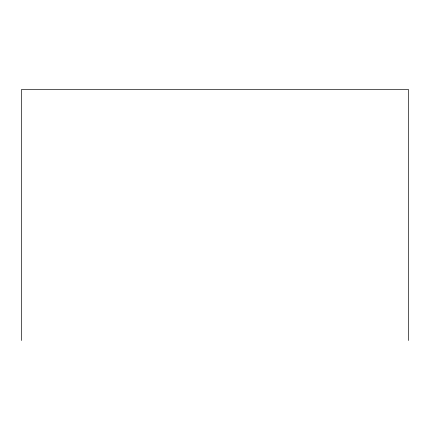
<?xml version="1.0" encoding="UTF-8"?>
<svg xmlns="http://www.w3.org/2000/svg" width="430" height="430" viewBox="0 0 430 430"><rect width="100%" height="100%" fill="white"/><g stroke="black" fill="none" stroke-linecap="round" stroke-linejoin="round"><path stroke-width="0.64" d="M408.5 340.495L408.5 89.505L21.5 89.505L21.5 340.495"/></g></svg>
